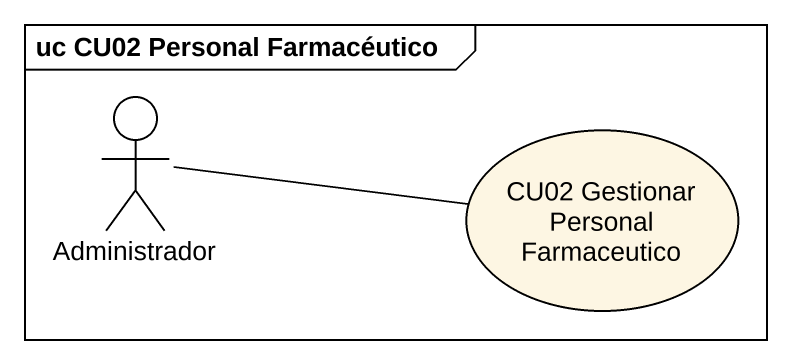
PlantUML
@startuml
mainframe uc CU02 Personal Farmacéutico
actor Administrador
usecase "CU02 Gestionar Personal Farmaceutico" as CU02_Gestionar_Personal
Administrador -right- CU02_Gestionar_Personal
@enduml
